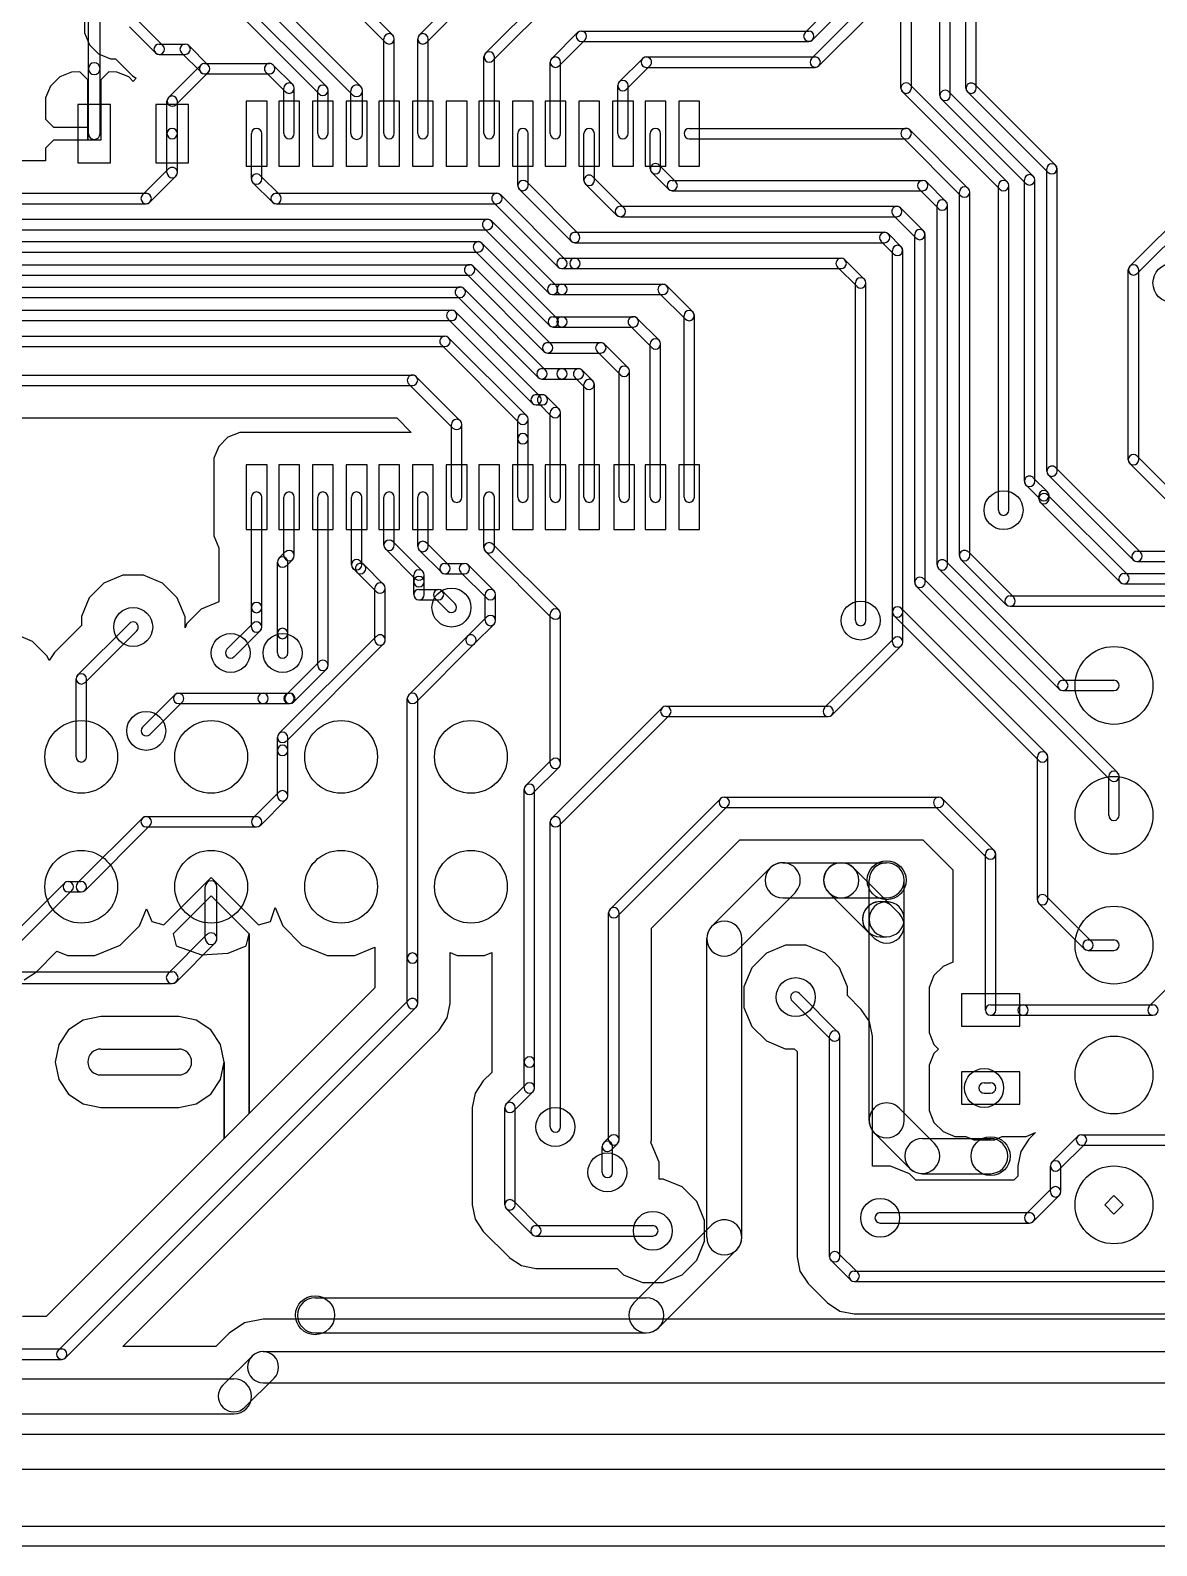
# Model space of a CAD drawing. Extents: x -29274 to 69862, y 24345 to 162744.
# Drawn here: x 20208 to 28879, y 24345 to 36016 of the extents above; entities that cross this region are included whole.
import ezdxf

# ---------------------------------------------------------------- set-up
doc = ezdxf.new("R2010")
doc.units = 0
doc.layers.add('BLACK', color=1, linetype='CONTINUOUS')

msp = doc.modelspace()

# ---------------------------------------------------------------- linework, layer by layer
at = {"layer": 'BLACK'}
for p, q in [((20655, 35720), (20655, 36620)), ((20745, 35720), (20745, 36620)), ((20626, 36382), (20626, 35996)), ((20626, 36382), (20626, 35996)), ((22488, 35582), (21772, 36298)), ((22678, 36298), (22998, 35978)), ((23202, 35978), (23522, 36298)), ((23712, 35839), (24271, 36398)), ((23769, 35782), (24328, 36341)), ((27210, 35514), (27210, 36320)), ((27290, 35514), (27290, 36320)), ((27410, 35570), (27410, 36370)), ((27490, 35570), (27490, 36370)), ((22432, 35526), (21716, 36242)), ((22622, 36242), (22942, 35922)), ((23258, 35922), (23578, 36242)), ((26421, 36248), (26172, 35999)), ((26222, 35799), (26621, 36198)), ((26478, 36191), (26229, 35942)), ((26910, 35570), (26910, 36220)), ((26990, 35570), (26990, 36220)), ((21029, 36098), (21228, 35899)), ((22688, 35518), (22118, 36088)), ((22752, 35582), (22182, 36152)), ((26279, 35742), (26678, 36141)), ((20626, 35996), (20664, 35904)), ((20626, 35996), (20664, 35904)), ((20972, 36041), (21171, 35842)), ((22930, 35220), (22930, 35950)), ((23010, 35220), (23010, 35950)), ((23190, 35220), (23190, 35950)), ((23270, 35220), (23270, 35950)), ((24421, 35998), (24222, 35799)), ((24450, 36010), (26200, 36010)), ((30471, 35998), (28672, 34199)), ((20664, 35904), (20734, 35834)), ((20664, 35904), (20734, 35834)), ((20734, 35834), (20825, 35796)), ((20734, 35834), (20825, 35796)), ((21200, 35910), (21400, 35910)), ((21200, 35830), (21400, 35830)), ((21372, 35842), (21522, 35692)), ((21428, 35898), (21578, 35748)), ((24478, 35941), (24279, 35742)), ((24450, 35930), (26200, 35930)), ((30528, 35941), (28729, 34142)), ((20655, 35220), (20655, 35720)), ((20745, 35220), (20745, 35720)), ((20825, 35796), (20864, 35796)), ((20825, 35796), (20864, 35796)), ((20864, 35796), (20994, 35666)), ((20864, 35796), (20994, 35666)), ((21521, 35748), (21272, 35499)), ((21550, 35760), (22050, 35760)), ((22228, 35598), (22078, 35748)), ((23700, 35220), (23700, 35810)), ((23780, 35220), (23780, 35810)), ((24210, 35220), (24210, 35770)), ((24290, 35220), (24290, 35770)), ((24742, 35618), (24922, 35798)), ((24798, 35562), (24978, 35742)), ((24950, 35810), (26250, 35810)), ((24950, 35730), (26250, 35730)), ((20434, 35656), (20364, 35586)), ((20434, 35656), (20364, 35586)), ((20526, 35694), (20434, 35656)), ((20526, 35694), (20434, 35656)), ((20588, 35695), (20526, 35694)), ((20588, 35695), (20526, 35694)), ((20650, 35633), (20588, 35695)), ((20650, 35633), (20588, 35695)), ((20650, 35270), (20650, 35633)), ((20650, 35270), (20650, 35633)), ((20812, 35695), (20750, 35633)), ((20812, 35695), (20750, 35633)), ((20750, 35633), (20750, 35320)), ((20750, 35633), (20750, 35320)), ((20874, 35694), (20812, 35695)), ((20874, 35694), (20812, 35695)), ((20966, 35656), (20874, 35694)), ((20966, 35656), (20874, 35694)), ((21000, 35622), (20966, 35656)), ((21000, 35622), (20966, 35656)), ((20994, 35666), (20995, 35665)), ((20994, 35666), (20995, 35665)), ((20995, 35665), (21023, 35646)), ((20995, 35665), (21023, 35646)), ((21023, 35646), (21000, 35622)), ((21023, 35646), (21000, 35622)), ((21578, 35691), (21329, 35442)), ((21550, 35680), (22050, 35680)), ((22172, 35542), (22022, 35692)), ((27728, 34849), (26979, 35598)), ((28100, 34977), (27479, 35598)), ((20364, 35586), (20326, 35495)), ((20364, 35586), (20326, 35495)), ((20326, 35495), (20326, 35396)), ((20326, 35495), (20326, 35396)), ((22160, 35220), (22160, 35570)), ((22240, 35220), (22240, 35570)), ((22420, 35220), (22420, 35554)), ((22500, 35220), (22500, 35554)), ((22675, 35220), (22675, 35550)), ((22765, 35220), (22765, 35550)), ((24730, 35220), (24730, 35590)), ((24810, 35220), (24810, 35590)), ((27671, 34792), (26922, 35541)), ((27871, 34836), (27222, 35485)), ((27928, 34893), (27279, 35542)), ((28043, 34920), (27422, 35541)), ((20326, 35396), (20325, 35332)), ((20326, 35396), (20325, 35332)), ((20825, 35445), (20575, 35445)), ((20575, 35445), (20575, 34995)), ((20825, 34995), (20825, 35445)), ((21425, 35445), (21175, 35445)), ((21175, 35445), (21175, 34995)), ((21260, 35220), (21260, 35470)), ((21340, 35220), (21340, 35470)), ((21425, 34995), (21425, 35445)), ((21870, 35470), (21870, 34970)), ((22030, 35470), (21870, 35470)), ((22030, 34970), (22030, 35470)), ((22120, 35470), (22120, 34970)), ((22280, 35470), (22120, 35470)), ((22280, 34970), (22280, 35470)), ((22380, 35470), (22380, 34970)), ((22540, 35470), (22380, 35470)), ((22540, 34970), (22540, 35470)), ((22640, 35470), (22640, 34970)), ((22800, 35470), (22640, 35470)), ((22800, 34970), (22800, 35470)), ((22890, 35470), (22890, 34970)), ((23050, 35470), (22890, 35470)), ((23050, 34970), (23050, 35470)), ((23150, 35470), (23150, 34970)), ((23310, 35470), (23150, 35470)), ((23310, 34970), (23310, 35470)), ((23410, 35470), (23410, 34970)), ((23570, 35470), (23410, 35470)), ((23570, 34970), (23570, 35470)), ((23660, 35470), (23660, 34970)), ((23820, 35470), (23660, 35470)), ((23820, 34970), (23820, 35470)), ((23920, 35470), (23920, 34970)), ((24080, 35470), (23920, 35470)), ((24080, 34970), (24080, 35470)), ((24170, 35470), (24170, 34970)), ((24330, 35470), (24170, 35470)), ((24330, 34970), (24330, 35470)), ((24430, 35470), (24430, 34970)), ((24590, 35470), (24430, 35470)), ((24590, 34970), (24590, 35470)), ((24690, 35470), (24690, 34970)), ((24850, 35470), (24690, 35470)), ((24850, 34970), (24850, 35470)), ((24940, 35470), (24940, 34970)), ((25100, 35470), (24940, 35470)), ((25100, 34970), (25100, 35470)), ((25200, 35470), (25200, 34970)), ((25360, 35470), (25200, 35470)), ((25360, 34970), (25360, 35470)), ((20325, 35332), (20387, 35270)), ((20325, 35332), (20387, 35270)), ((20387, 35270), (20650, 35270)), ((20387, 35270), (20650, 35270)), ((20650, 35170), (20650, 35270)), ((20650, 35270), (20650, 35170)), ((20650, 35170), (20650, 35270)), ((20650, 35270), (20650, 35170)), ((20750, 35320), (20750, 35270)), ((20750, 35320), (20750, 35270)), ((20750, 35270), (20750, 35170)), ((20750, 35270), (20750, 35170)), ((25280, 35260), (26950, 35260)), ((27428, 34798), (26978, 35248)), ((20387, 35170), (20325, 35108)), ((20387, 35170), (20325, 35108)), ((20600, 35170), (20387, 35170)), ((20600, 35170), (20387, 35170)), ((20650, 35170), (20600, 35170)), ((20650, 35170), (20600, 35170)), ((20750, 35170), (20650, 35170)), ((20750, 35170), (20650, 35170)), ((21260, 34920), (21260, 35220)), ((21340, 34920), (21340, 35220)), ((21910, 34870), (21910, 35220)), ((21990, 34870), (21990, 35220)), ((23960, 34820), (23960, 35220)), ((24040, 34820), (24040, 35220)), ((24470, 34860), (24470, 35220)), ((24550, 34860), (24550, 35220)), ((24980, 34950), (24980, 35220)), ((25060, 34950), (25060, 35220)), ((25280, 35180), (26950, 35180)), ((27372, 34742), (26922, 35192)), ((20325, 35108), (20326, 35044)), ((20325, 35108), (20326, 35044)), ((20326, 35044), (20326, 35010)), ((20326, 35044), (20326, 35010)), ((20326, 35010), (15700, 35010)), ((20326, 35010), (15700, 35010)), ((20575, 34995), (20825, 34995)), ((21072, 34749), (21271, 34948)), ((21175, 34995), (21425, 34995)), ((21870, 34970), (22030, 34970)), ((22128, 34748), (21978, 34898)), ((22120, 34970), (22280, 34970)), ((22380, 34970), (22540, 34970)), ((22640, 34970), (22800, 34970)), ((22890, 34970), (23050, 34970)), ((23150, 34970), (23310, 34970)), ((23410, 34970), (23570, 34970)), ((23660, 34970), (23820, 34970)), ((23920, 34970), (24080, 34970)), ((24170, 34970), (24330, 34970)), ((24430, 34970), (24590, 34970)), ((24690, 34970), (24850, 34970)), ((24940, 34970), (25100, 34970)), ((25121, 34792), (24992, 34921)), ((25178, 34849), (25049, 34978)), ((25200, 34970), (25360, 34970)), ((28032, 32620), (28032, 34948)), ((28112, 32620), (28112, 34948)), ((21129, 34692), (21328, 34891)), ((22072, 34692), (21922, 34842)), ((23972, 34791), (24371, 34392)), ((24029, 34848), (24428, 34449)), ((24721, 34592), (24482, 34831)), ((24778, 34649), (24539, 34888)), ((25150, 34860), (27078, 34860)), ((25150, 34780), (27078, 34780)), ((27050, 34792), (27200, 34642)), ((27106, 34848), (27256, 34698)), ((27660, 32320), (27660, 34820)), ((27740, 32320), (27740, 34820)), ((27860, 32542), (27860, 34864)), ((27940, 32542), (27940, 34864)), ((9950, 34760), (21100, 34760)), ((9950, 34680), (21100, 34680)), ((22100, 34760), (23800, 34760)), ((22100, 34680), (23800, 34680)), ((24271, 34192), (23772, 34691)), ((24328, 34249), (23829, 34748)), ((27188, 31898), (27188, 34670)), ((27268, 31898), (27268, 34670)), ((27360, 31970), (27360, 34770)), ((27440, 31970), (27440, 34770)), ((19700, 34560), (23728, 34560)), ((24256, 34049), (23757, 34548)), ((24750, 34660), (26878, 34660)), ((24750, 34580), (26878, 34580)), ((27027, 34414), (26850, 34591)), ((27084, 34471), (26907, 34648)), ((19700, 34480), (23728, 34480)), ((24199, 33992), (23700, 34491)), ((24400, 34460), (26784, 34460)), ((26813, 34448), (26912, 34349)), ((27016, 31764), (27016, 34442)), ((27096, 31764), (27096, 34442)), ((19600, 34388), (23656, 34388)), ((24205, 33742), (23628, 34319)), ((24262, 33799), (23685, 34376)), ((24400, 34380), (26784, 34380)), ((26756, 34391), (26855, 34292)), ((26844, 31536), (26844, 34320)), ((26924, 31536), (26924, 34320)), ((19500, 34210), (23590, 34210)), ((19600, 34308), (23656, 34308)), ((24218, 33598), (23618, 34198)), ((24300, 34260), (24400, 34260)), ((24400, 34260), (26450, 34260)), ((26628, 34098), (26478, 34248)), ((19500, 34130), (23590, 34130)), ((24162, 33542), (23562, 34142)), ((24300, 34180), (24400, 34180)), ((24400, 34180), (26450, 34180)), ((26572, 34042), (26422, 34192)), ((28660, 32708), (28660, 34170)), ((28740, 32708), (28740, 34170)), ((19500, 34038), (23518, 34038)), ((24118, 33342), (23490, 33970)), ((24174, 33398), (23546, 34026)), ((24228, 34060), (24300, 34060)), ((24228, 33980), (24300, 33980)), ((24300, 34060), (25078, 34060)), ((24300, 33980), (25078, 33980)), ((25251, 33790), (25050, 33991)), ((25308, 33847), (25107, 34048)), ((26560, 31470), (26560, 34070)), ((26640, 31470), (26640, 34070)), ((19500, 33958), (23518, 33958)), ((19650, 33860), (23452, 33860)), ((24130, 33199), (23481, 33848)), ((19650, 33780), (23452, 33780)), ((24073, 33142), (23424, 33791)), ((24234, 33810), (24300, 33810)), ((24234, 33730), (24300, 33730)), ((24300, 33810), (24850, 33810)), ((24300, 33730), (24850, 33730)), ((24992, 33572), (24822, 33742)), ((25048, 33628), (24878, 33798)), ((25240, 32420), (25240, 33818)), ((25320, 32420), (25320, 33818)), ((19600, 33660), (23400, 33660)), ((24028, 33048), (23428, 33648)), ((19600, 33580), (23400, 33580)), ((23972, 32992), (23372, 33592)), ((24190, 33610), (24600, 33610)), ((24190, 33530), (24600, 33530)), ((24752, 33362), (24572, 33542)), ((24808, 33418), (24628, 33598)), ((24980, 32420), (24980, 33600)), ((25060, 32420), (25060, 33600)), ((24146, 33410), (24300, 33410)), ((24300, 33410), (24428, 33410)), ((24538, 33317), (24457, 33398)), ((24740, 32420), (24740, 33390)), ((24820, 32420), (24820, 33390)), ((19650, 33360), (23150, 33360)), ((19650, 33280), (23150, 33280)), ((23461, 32952), (23122, 33291)), ((23518, 33009), (23179, 33348)), ((24146, 33330), (24300, 33330)), ((24300, 33330), (24428, 33330)), ((24481, 33260), (24400, 33341)), ((24470, 32420), (24470, 33288)), ((24550, 32420), (24550, 33288)), ((24102, 33210), (24150, 33210)), ((24278, 33099), (24179, 33198)), ((19650, 33030), (23030, 33030)), ((19650, 33030), (23030, 33030)), ((23030, 33030), (23141, 32919)), ((23030, 33030), (23141, 32919)), ((24102, 33130), (24150, 33130)), ((24221, 33042), (24122, 33141)), ((24210, 32420), (24210, 33070)), ((24290, 32420), (24290, 33070)), ((21821, 32919), (21729, 32881)), ((21821, 32919), (21729, 32881)), ((21981, 32919), (21821, 32919)), ((21981, 32919), (21821, 32919)), ((22071, 32919), (21981, 32919)), ((22071, 32919), (21981, 32919)), ((22080, 32919), (22071, 32919)), ((22080, 32919), (22071, 32919)), ((22231, 32919), (22080, 32919)), ((22231, 32919), (22080, 32919)), ((22330, 32919), (22231, 32919)), ((22330, 32919), (22231, 32919)), ((22331, 32919), (22330, 32919)), ((22331, 32919), (22330, 32919)), ((22491, 32919), (22331, 32919)), ((22491, 32919), (22331, 32919)), ((22590, 32919), (22491, 32919)), ((22590, 32919), (22491, 32919)), ((22591, 32919), (22590, 32919)), ((22591, 32919), (22590, 32919)), ((22751, 32919), (22591, 32919)), ((22751, 32919), (22591, 32919)), ((22841, 32919), (22751, 32919)), ((22841, 32919), (22751, 32919)), ((22850, 32919), (22841, 32919)), ((22850, 32919), (22841, 32919)), ((23001, 32919), (22850, 32919)), ((23001, 32919), (22850, 32919)), ((23100, 32919), (23001, 32919)), ((23100, 32919), (23001, 32919)), ((23101, 32919), (23100, 32919)), ((23101, 32919), (23100, 32919)), ((23141, 32919), (23101, 32919)), ((23141, 32919), (23101, 32919)), ((23450, 32420), (23450, 32980)), ((23530, 32420), (23530, 32980)), ((23960, 32870), (23960, 33020)), ((24040, 32870), (24040, 33020)), ((21659, 32811), (21621, 32720)), ((21659, 32811), (21621, 32720)), ((21729, 32881), (21659, 32811)), ((21729, 32881), (21659, 32811)), ((23960, 32420), (23960, 32870)), ((24040, 32420), (24040, 32870)), ((21621, 32720), (21621, 32621)), ((21621, 32720), (21621, 32621)), ((28672, 32679), (29059, 32292)), ((28729, 32736), (29116, 32349)), ((21621, 32621), (21621, 32121)), ((21621, 32621), (21621, 32121)), ((21870, 32670), (21870, 32170)), ((22030, 32670), (21870, 32670)), ((22030, 32170), (22030, 32670)), ((22120, 32670), (22120, 32170)), ((22280, 32670), (22120, 32670)), ((22280, 32170), (22280, 32670)), ((22380, 32670), (22380, 32170)), ((22540, 32670), (22380, 32670)), ((22540, 32170), (22540, 32670)), ((22640, 32670), (22640, 32170)), ((22800, 32670), (22640, 32670)), ((22800, 32170), (22800, 32670)), ((22890, 32670), (22890, 32170)), ((23050, 32670), (22890, 32670)), ((23050, 32170), (23050, 32670)), ((23150, 32670), (23150, 32170)), ((23310, 32670), (23150, 32670)), ((23310, 32170), (23310, 32670)), ((23410, 32670), (23410, 32170)), ((23570, 32670), (23410, 32670)), ((23570, 32170), (23570, 32670)), ((23660, 32670), (23660, 32170)), ((23820, 32670), (23660, 32670)), ((23820, 32170), (23820, 32670)), ((23920, 32670), (23920, 32170)), ((24080, 32670), (23920, 32670)), ((24080, 32170), (24080, 32670)), ((24170, 32670), (24170, 32170)), ((24330, 32670), (24170, 32670)), ((24330, 32170), (24330, 32670)), ((24430, 32670), (24430, 32170)), ((24590, 32670), (24430, 32670)), ((24590, 32170), (24590, 32670)), ((24700, 32670), (24700, 32170)), ((24860, 32670), (24700, 32670)), ((24860, 32170), (24860, 32670)), ((24940, 32670), (24940, 32170)), ((25100, 32670), (24940, 32670)), ((25100, 32170), (25100, 32670)), ((25200, 32670), (25200, 32170)), ((25360, 32670), (25200, 32670)), ((25360, 32170), (25360, 32670)), ((28038, 32460), (27928, 32570)), ((28699, 31936), (28044, 32591)), ((28756, 31993), (28101, 32648)), ((27982, 32404), (27872, 32514)), ((21910, 31570), (21910, 32420)), ((21990, 31570), (21990, 32420)), ((22160, 31970), (22160, 32420)), ((22240, 31970), (22240, 32420)), ((22420, 31124), (22420, 32420)), ((22500, 31124), (22500, 32420)), ((22680, 31900), (22680, 32420)), ((22760, 31900), (22760, 32420)), ((22930, 32050), (22930, 32420)), ((23010, 32050), (23010, 32420)), ((23190, 32040), (23190, 32420)), ((23270, 32040), (23270, 32420)), ((23700, 32030), (23700, 32420)), ((23780, 32030), (23780, 32420)), ((27971, 32409), (27971, 32431)), ((27982, 32381), (28599, 31764)), ((28039, 32438), (28656, 31821)), ((28051, 32409), (28051, 32431)), ((21621, 32121), (21659, 32029)), ((21621, 32121), (21659, 32029)), ((21870, 32170), (22030, 32170)), ((22120, 32170), (22280, 32170)), ((22380, 32170), (22540, 32170)), ((22640, 32170), (22800, 32170)), ((22890, 32170), (23050, 32170)), ((23150, 32170), (23310, 32170)), ((23410, 32170), (23570, 32170)), ((23660, 32170), (23820, 32170)), ((23920, 32170), (24080, 32170)), ((24170, 32170), (24330, 32170)), ((24430, 32170), (24590, 32170)), ((24700, 32170), (24860, 32170)), ((24940, 32170), (25100, 32170)), ((25200, 32170), (25360, 32170)), ((21659, 32029), (21660, 32028)), ((21659, 32029), (21660, 32028)), ((21660, 32028), (21660, 31615)), ((21660, 32028), (21660, 31615)), ((22171, 31998), (22122, 31949)), ((22942, 32021), (23171, 31792)), ((22999, 32078), (23228, 31849)), ((23202, 32012), (23372, 31842)), ((23258, 32068), (23428, 31898)), ((23712, 32001), (24221, 31492)), ((23769, 32058), (24278, 31549)), ((27778, 31649), (27429, 31998)), ((28728, 32004), (29656, 32004)), ((22110, 31370), (22110, 31920)), ((22228, 31941), (22179, 31892)), ((22190, 31370), (22190, 31920)), ((22692, 31872), (22722, 31842)), ((22748, 31928), (22778, 31898)), ((22928, 31748), (22778, 31898)), ((23400, 31910), (23550, 31910)), ((23579, 31898), (23778, 31699)), ((28128, 30942), (27200, 31870)), ((28184, 30998), (27256, 31926)), ((27721, 31592), (27372, 31941)), ((28728, 31924), (29656, 31924)), ((20774, 31758), (20662, 31646)), ((20774, 31758), (20662, 31646)), ((20921, 31819), (20774, 31758)), ((20921, 31819), (20774, 31758)), ((21080, 31819), (20921, 31819)), ((21080, 31819), (20921, 31819)), ((21226, 31758), (21080, 31819)), ((21226, 31758), (21080, 31819)), ((21338, 31646), (21226, 31758)), ((21338, 31646), (21226, 31758)), ((22872, 31692), (22722, 31842)), ((23160, 31770), (23160, 31820)), ((23160, 31670), (23160, 31770)), ((23240, 31770), (23240, 31820)), ((23240, 31670), (23240, 31770)), ((23400, 31830), (23550, 31830)), ((23522, 31841), (23721, 31642)), ((28578, 30299), (27085, 31792)), ((28628, 31832), (29528, 31832)), ((28628, 31752), (29528, 31752)), ((20662, 31646), (20601, 31500)), ((20662, 31646), (20601, 31500)), ((21399, 31499), (21338, 31646)), ((21399, 31499), (21338, 31646)), ((22860, 31320), (22860, 31720)), ((22940, 31320), (22940, 31720)), ((23200, 31710), (23350, 31710)), ((23200, 31630), (23350, 31630)), ((23322, 31641), (23421, 31542)), ((23379, 31698), (23478, 31599)), ((23710, 31470), (23710, 31670)), ((23790, 31470), (23790, 31670)), ((28521, 30242), (27028, 31735)), ((27750, 31660), (29350, 31660)), ((21524, 31558), (21412, 31446)), ((21524, 31558), (21412, 31446)), ((21660, 31615), (21524, 31558)), ((21660, 31615), (21524, 31558)), ((21910, 31420), (21910, 31570)), ((21990, 31420), (21990, 31570)), ((24210, 30370), (24210, 31520)), ((24290, 30370), (24290, 31520)), ((26844, 31304), (26844, 31536)), ((26912, 31564), (28028, 30448)), ((26924, 31304), (26924, 31536)), ((27750, 31580), (29350, 31580)), ((20601, 31432), (20395, 31225)), ((20601, 31432), (20395, 31225)), ((20572, 31049), (20971, 31448)), ((20601, 31500), (20601, 31432)), ((20601, 31500), (20601, 31432)), ((21399, 31415), (21399, 31499)), ((21399, 31415), (21399, 31499)), ((21412, 31446), (21399, 31415)), ((21412, 31446), (21399, 31415)), ((21921, 31448), (21722, 31249)), ((23722, 31498), (23572, 31348)), ((23778, 31442), (23628, 31292)), ((26856, 31508), (27972, 30392)), ((20226, 31308), (20080, 31369)), ((20226, 31308), (20080, 31369)), ((20338, 31196), (20226, 31308)), ((20338, 31196), (20226, 31308)), ((20629, 30992), (21028, 31391)), ((21978, 31391), (21779, 31192)), ((22110, 31220), (22110, 31370)), ((22122, 30599), (22871, 31348)), ((22179, 30542), (22928, 31291)), ((22190, 31220), (22190, 31370)), ((23122, 30898), (23572, 31348)), ((23178, 30842), (23628, 31292)), ((26855, 31332), (26322, 30799)), ((20352, 31162), (20338, 31196)), ((20352, 31162), (20338, 31196)), ((20395, 31225), (20352, 31162)), ((20395, 31225), (20352, 31162)), ((26912, 31275), (26379, 30742)), ((22178, 30899), (22431, 31152)), ((22235, 30842), (22488, 31095)), ((20560, 30420), (20560, 31020)), ((20640, 30420), (20640, 31020)), ((28156, 31010), (28550, 31010)), ((28156, 30930), (28550, 30930)), ((21072, 30649), (21321, 30898)), ((21129, 30592), (21378, 30841)), ((21350, 30910), (22000, 30910)), ((21350, 30830), (22000, 30830)), ((22000, 30910), (22200, 30910)), ((22000, 30830), (22200, 30830)), ((22200, 30910), (22206, 30910)), ((22200, 30830), (22206, 30830)), ((23110, 28870), (23110, 30870)), ((23190, 28870), (23190, 30870)), ((25072, 30798), (24222, 29948)), ((25128, 30742), (24278, 29892)), ((25100, 30810), (26350, 30810)), ((25100, 30730), (26350, 30730)), ((22110, 30470), (22110, 30570)), ((22110, 30120), (22110, 30470)), ((22190, 30470), (22190, 30570)), ((22190, 30120), (22190, 30470)), ((24221, 30398), (24022, 30199)), ((27960, 29320), (27960, 30420)), ((28040, 29320), (28040, 30420)), ((24278, 30341), (24079, 30142)), ((28510, 29970), (28510, 30270)), ((28590, 29970), (28590, 30270)), ((22121, 30148), (21922, 29949)), ((24010, 28070), (24010, 30170)), ((24090, 28070), (24090, 30170)), ((25550, 30110), (27200, 30110)), ((22178, 30091), (21979, 29892)), ((25522, 30098), (24672, 29248)), ((25578, 30042), (24728, 29192)), ((25550, 30030), (27200, 30030)), ((27571, 29642), (27172, 30041)), ((27628, 29699), (27229, 30098)), ((21071, 29948), (20572, 29449)), ((21128, 29891), (20629, 29392)), ((21100, 29960), (21950, 29960)), ((21100, 29880), (21950, 29880)), ((24210, 27570), (24210, 29920)), ((24290, 27570), (24290, 29920)), ((24990, 29100), (25670, 29780)), ((24990, 29100), (25670, 29780)), ((25670, 29780), (27079, 29780)), ((25670, 29780), (27079, 29780)), ((27079, 29780), (27310, 29550)), ((27079, 29780), (27310, 29550)), ((27560, 28470), (27560, 29670)), ((27640, 28470), (27640, 29670)), ((25455, 29116), (25904, 29565)), ((26000, 29605), (26450, 29605)), ((26450, 29605), (26800, 29605)), ((26546, 29565), (26895, 29216)), ((27310, 29550), (27310, 28838)), ((27310, 29550), (27310, 28838)), ((20472, 29448), (20022, 28998)), ((20500, 29460), (20600, 29460)), ((21494, 29385), (21529, 29420)), ((21494, 29385), (21529, 29420)), ((21529, 29420), (21600, 29491)), ((21529, 29420), (21600, 29491)), ((21555, 29020), (21555, 29420)), ((21600, 29491), (21671, 29420)), ((21600, 29491), (21671, 29420)), ((21645, 29020), (21645, 29420)), ((21671, 29420), (21706, 29385)), ((21671, 29420), (21706, 29385)), ((26665, 29170), (26665, 29470)), ((26935, 29170), (26935, 29470)), ((20528, 29392), (20078, 28942)), ((20500, 29380), (20600, 29380)), ((21236, 29127), (21494, 29385)), ((21236, 29127), (21494, 29385)), ((21600, 29349), (21307, 29056)), ((21600, 29349), (21307, 29056)), ((21893, 29056), (21600, 29349)), ((21893, 29056), (21600, 29349)), ((21706, 29385), (21964, 29127)), ((21706, 29385), (21964, 29127)), ((25646, 28925), (26095, 29374)), ((26000, 29335), (26450, 29335)), ((26355, 29374), (26704, 29025)), ((26450, 29335), (26800, 29335)), ((26750, 29305), (26800, 29305)), ((28378, 28999), (28029, 29348)), ((21049, 29119), (21103, 29250)), ((21049, 29119), (21103, 29250)), ((21103, 29250), (21144, 29151)), ((21103, 29250), (21144, 29151)), ((22056, 29151), (22093, 29259)), ((22056, 29151), (22093, 29259)), ((22093, 29259), (22151, 29120)), ((22093, 29259), (22151, 29120)), ((24660, 27470), (24660, 29220)), ((24740, 27470), (24740, 29220)), ((26895, 29216), (26846, 29265)), ((28321, 28942), (27972, 29291)), ((20900, 28971), (21049, 29119)), ((20900, 28971), (21049, 29119)), ((21144, 29151), (21236, 29127)), ((21144, 29151), (21236, 29127)), ((21964, 29127), (22056, 29151)), ((21964, 29127), (22056, 29151)), ((22151, 29120), (22299, 28971)), ((22151, 29120), (22299, 28971)), ((24990, 27470), (24990, 29100)), ((24990, 27470), (24990, 29100)), ((26704, 29025), (26655, 29074)), ((26665, 27620), (26665, 29170)), ((26935, 27620), (26935, 29170)), ((20705, 28890), (20900, 28971)), ((20705, 28890), (20900, 28971)), ((21268, 28752), (21568, 29052)), ((21307, 29056), (21331, 28964)), ((21307, 29056), (21331, 28964)), ((21331, 28964), (21526, 28896)), ((21331, 28964), (21526, 28896)), ((21332, 28688), (21632, 28988)), ((21732, 28907), (21869, 28964)), ((21732, 28907), (21869, 28964)), ((21869, 28964), (21893, 29056)), ((21869, 28964), (21893, 29056)), ((21893, 27673), (21893, 29056)), ((21893, 29056), (21893, 27673)), ((21893, 27673), (21893, 29056)), ((21893, 29056), (21893, 27673)), ((22299, 28971), (22494, 28890)), ((22299, 28971), (22494, 28890)), ((22705, 28890), (22860, 28955)), ((22705, 28890), (22860, 28955)), ((22860, 28955), (22860, 28870)), ((22860, 28955), (22860, 28870)), ((25415, 26720), (25415, 29020)), ((25685, 26720), (25685, 29020)), ((26021, 28969), (25874, 28908)), ((26021, 28969), (25874, 28908)), ((26180, 28969), (26021, 28969)), ((26180, 28969), (26021, 28969)), ((26326, 28908), (26180, 28969)), ((26326, 28908), (26180, 28969)), ((26750, 29035), (26800, 29035)), ((28350, 29010), (28550, 29010)), ((29321, 28998), (28822, 28499)), ((20255, 28765), (20413, 28924)), ((20255, 28765), (20413, 28924)), ((20413, 28924), (20494, 28890)), ((20413, 28924), (20494, 28890)), ((20494, 28890), (20705, 28890)), ((20494, 28890), (20705, 28890)), ((21526, 28896), (21732, 28907)), ((21526, 28896), (21732, 28907)), ((22494, 28890), (22705, 28890)), ((22494, 28890), (22705, 28890)), ((22860, 28870), (22860, 28640)), ((22860, 28870), (22860, 28640)), ((23110, 28520), (23110, 28870)), ((23190, 28520), (23190, 28870)), ((23440, 28870), (23440, 28913)), ((23440, 28913), (23494, 28890)), ((23440, 28870), (23440, 28913)), ((23440, 28913), (23494, 28890)), ((23440, 28520), (23440, 28870)), ((23440, 28520), (23440, 28870)), ((23494, 28890), (23705, 28890)), ((23494, 28890), (23705, 28890)), ((23705, 28890), (23760, 28913)), ((23705, 28890), (23760, 28913)), ((23760, 28913), (23760, 28070)), ((23760, 28913), (23760, 28070)), ((25874, 28908), (25762, 28796)), ((25874, 28908), (25762, 28796)), ((26438, 28796), (26326, 28908)), ((26438, 28796), (26326, 28908)), ((27310, 28838), (27234, 28806)), ((27310, 28838), (27234, 28806)), ((28350, 28930), (28550, 28930)), ((19200, 28765), (21300, 28765)), ((20161, 28702), (20255, 28765)), ((20161, 28702), (20255, 28765)), ((25762, 28796), (25701, 28650)), ((25762, 28796), (25701, 28650)), ((26499, 28649), (26438, 28796)), ((26499, 28649), (26438, 28796)), ((27164, 28736), (27126, 28645)), ((27164, 28736), (27126, 28645)), ((27234, 28806), (27164, 28736)), ((27234, 28806), (27164, 28736)), ((19200, 28675), (21300, 28675)), ((22860, 28640), (21893, 27673)), ((22860, 28640), (21893, 27673)), ((25701, 28650), (25701, 28491)), ((25701, 28650), (25701, 28491)), ((26428, 28298), (26128, 28598)), ((26499, 28581), (26499, 28649)), ((26499, 28581), (26499, 28649)), ((27126, 28645), (27126, 28546)), ((27126, 28645), (27126, 28546)), ((27825, 28595), (27375, 28595)), ((27375, 28595), (27375, 28345)), ((27825, 28345), (27825, 28595)), ((20422, 25848), (23122, 28548)), ((20478, 25792), (23178, 28492)), ((23418, 28409), (23440, 28520)), ((23418, 28409), (23440, 28520)), ((25701, 28491), (25762, 28344)), ((25701, 28491), (25762, 28344)), ((26372, 28242), (26072, 28542)), ((26605, 28475), (26499, 28581)), ((26605, 28475), (26499, 28581)), ((27126, 28546), (27126, 28296)), ((27126, 28546), (27126, 28296)), ((27600, 28510), (27850, 28510)), ((27850, 28510), (28850, 28510)), ((20616, 28393), (20503, 28317)), ((20616, 28393), (20503, 28317)), ((20750, 28420), (20616, 28393)), ((20750, 28420), (20616, 28393)), ((21350, 28420), (20750, 28420)), ((21350, 28420), (20750, 28420)), ((21484, 28393), (21350, 28420)), ((21484, 28393), (21350, 28420)), ((21597, 28317), (21484, 28393)), ((21597, 28317), (21484, 28393)), ((23355, 28315), (23418, 28409)), ((23355, 28315), (23418, 28409)), ((26668, 28381), (26605, 28475)), ((26668, 28381), (26605, 28475)), ((26690, 28270), (26668, 28381)), ((26690, 28270), (26668, 28381)), ((27600, 28430), (27850, 28430)), ((27850, 28430), (28850, 28430)), ((20503, 28317), (20427, 28204)), ((20503, 28317), (20427, 28204)), ((20920, 25880), (23355, 28315)), ((20920, 25880), (23355, 28315)), ((21673, 28204), (21597, 28317)), ((21673, 28204), (21597, 28317)), ((25762, 28344), (25874, 28232)), ((25762, 28344), (25874, 28232)), ((26360, 26570), (26360, 28270)), ((26440, 26570), (26440, 28270)), ((26690, 27269), (26690, 28270)), ((26690, 27269), (26690, 28270)), ((27126, 28296), (27164, 28204)), ((27126, 28296), (27164, 28204)), ((27375, 28345), (27825, 28345)), ((20427, 28204), (20400, 28070)), ((20427, 28204), (20400, 28070)), ((20750, 28170), (21350, 28170)), ((21700, 28070), (21673, 28204)), ((21700, 28070), (21673, 28204)), ((25874, 28232), (26020, 28171)), ((25874, 28232), (26020, 28171)), ((26020, 28171), (26089, 28171)), ((26020, 28171), (26089, 28171)), ((26089, 28171), (26110, 28150)), ((26089, 28171), (26110, 28150)), ((26110, 28150), (26110, 26570)), ((26110, 28150), (26110, 26570)), ((27164, 28136), (27126, 28045)), ((27164, 28136), (27126, 28045)), ((27164, 28204), (27198, 28170)), ((27164, 28204), (27198, 28170)), ((27198, 28170), (27164, 28136)), ((27198, 28170), (27164, 28136)), ((20400, 28070), (20427, 27936)), ((20400, 28070), (20427, 27936)), ((21673, 27936), (21700, 28070)), ((21673, 27936), (21700, 28070)), ((21700, 27480), (21700, 28070)), ((21700, 28070), (21700, 27480)), ((21700, 27480), (21700, 28070)), ((21700, 28070), (21700, 27480)), ((23760, 28070), (23760, 27990)), ((23760, 28070), (23760, 27990)), ((24010, 27870), (24010, 28070)), ((24090, 27870), (24090, 28070)), ((27126, 28045), (27126, 27946)), ((27126, 28045), (27126, 27946)), ((20427, 27936), (20503, 27823)), ((20427, 27936), (20503, 27823)), ((20750, 27970), (21350, 27970)), ((21597, 27823), (21673, 27936)), ((21597, 27823), (21673, 27936)), ((23695, 27925), (23632, 27831)), ((23695, 27925), (23632, 27831)), ((23760, 27990), (23695, 27925)), ((23760, 27990), (23695, 27925)), ((24022, 27898), (23872, 27748)), ((27126, 27946), (27126, 27696)), ((27126, 27946), (27126, 27696)), ((27825, 27995), (27375, 27995)), ((27375, 27995), (27375, 27745)), ((27550, 27910), (27600, 27910)), ((27825, 27745), (27825, 27995)), ((20503, 27823), (20616, 27747)), ((20503, 27823), (20616, 27747)), ((21484, 27747), (21597, 27823)), ((21484, 27747), (21597, 27823)), ((23632, 27831), (23610, 27720)), ((23632, 27831), (23610, 27720)), ((24078, 27842), (23928, 27692)), ((27550, 27830), (27600, 27830)), ((20616, 27747), (20750, 27720)), ((20616, 27747), (20750, 27720)), ((20750, 27720), (21350, 27720)), ((20750, 27720), (21350, 27720)), ((21350, 27720), (21484, 27747)), ((21350, 27720), (21484, 27747)), ((21893, 27673), (21700, 27480)), ((21893, 27673), (21700, 27480)), ((23610, 27720), (23610, 26970)), ((23610, 27720), (23610, 26970)), ((23860, 26970), (23860, 27720)), ((23940, 26970), (23940, 27720)), ((27170, 27441), (26895, 27716)), ((27126, 27696), (27164, 27604)), ((27126, 27696), (27164, 27604)), ((27375, 27745), (27825, 27745)), ((27164, 27604), (27234, 27534)), ((27164, 27604), (27234, 27534)), ((21700, 27480), (20330, 26110)), ((21700, 27480), (20330, 26110)), ((24671, 27498), (24622, 27449)), ((24728, 27441), (24679, 27392)), ((24985, 27449), (24989, 27469)), ((24985, 27449), (24989, 27469)), ((24988, 27446), (24985, 27449)), ((24988, 27446), (24985, 27449)), ((25049, 27299), (24988, 27446)), ((25049, 27299), (24988, 27446)), ((24989, 27469), (24990, 27470)), ((24989, 27469), (24990, 27470)), ((26979, 27250), (26704, 27525)), ((27075, 27480), (27599, 27480)), ((27234, 27534), (27325, 27496)), ((27234, 27534), (27325, 27496)), ((27325, 27496), (27410, 27496)), ((27325, 27496), (27410, 27496)), ((27410, 27496), (27470, 27471)), ((27410, 27496), (27470, 27471)), ((27470, 27471), (27629, 27471)), ((27470, 27471), (27629, 27471)), ((27629, 27471), (27689, 27496)), ((27629, 27471), (27689, 27496)), ((27689, 27496), (27874, 27496)), ((27689, 27496), (27874, 27496)), ((27895, 27475), (27832, 27381)), ((27895, 27475), (27832, 27381)), ((27874, 27496), (27945, 27526)), ((27874, 27496), (27945, 27526)), ((27945, 27526), (27895, 27475)), ((27945, 27526), (27895, 27475)), ((28271, 27498), (28072, 27299)), ((28328, 27441), (28129, 27242)), ((28300, 27510), (29050, 27510)), ((28300, 27430), (29050, 27430)), ((24610, 27220), (24610, 27420)), ((24690, 27220), (24690, 27420)), ((27832, 27381), (27810, 27270)), ((27832, 27381), (27810, 27270)), ((25049, 27169), (25049, 27299)), ((25049, 27169), (25049, 27299)), ((26830, 27269), (26690, 27269)), ((26830, 27269), (26690, 27269)), ((26976, 27208), (26830, 27269)), ((26976, 27208), (26830, 27269)), ((27024, 27160), (26976, 27208)), ((27024, 27160), (26976, 27208)), ((27075, 27210), (27599, 27210)), ((27810, 27270), (27810, 27190)), ((27810, 27270), (27810, 27190)), ((28060, 27070), (28060, 27270)), ((28140, 27070), (28140, 27270)), ((25080, 27169), (25049, 27169)), ((25080, 27169), (25049, 27169)), ((25226, 27108), (25080, 27169)), ((25226, 27108), (25080, 27169)), ((25338, 26996), (25226, 27108)), ((25338, 26996), (25226, 27108)), ((27780, 27160), (27024, 27160)), ((27780, 27160), (27024, 27160)), ((27810, 27190), (27780, 27160)), ((27810, 27190), (27780, 27160)), ((28071, 27098), (27872, 26899)), ((23610, 26970), (23632, 26859)), ((23610, 26970), (23632, 26859)), ((23929, 26998), (24128, 26799)), ((25399, 26849), (25338, 26996)), ((25399, 26849), (25338, 26996)), ((28128, 27041), (27929, 26842)), ((28479, 26970), (28550, 27041)), ((28479, 26970), (28550, 27041)), ((28550, 26899), (28479, 26970)), ((28550, 26899), (28479, 26970)), ((28550, 27041), (28621, 26970)), ((28550, 27041), (28621, 26970)), ((28621, 26970), (28550, 26899)), ((28621, 26970), (28550, 26899)), ((23632, 26859), (23695, 26765)), ((23632, 26859), (23695, 26765)), ((23872, 26941), (24071, 26742)), ((25399, 26690), (25399, 26849)), ((25399, 26690), (25399, 26849)), ((26750, 26910), (27900, 26910)), ((23695, 26765), (23894, 26566)), ((23695, 26765), (23894, 26566)), ((24100, 26810), (25000, 26810)), ((24100, 26730), (25000, 26730)), ((24855, 26216), (25454, 26815)), ((26750, 26830), (27900, 26830)), ((25046, 26025), (25645, 26624)), ((25338, 26544), (25399, 26690)), ((25338, 26544), (25399, 26690)), ((23894, 26566), (23895, 26565)), ((23894, 26566), (23895, 26565)), ((23895, 26565), (23988, 26503)), ((23895, 26565), (23988, 26503)), ((23988, 26503), (23989, 26502)), ((23988, 26503), (23989, 26502)), ((23989, 26502), (24099, 26481)), ((23989, 26502), (24099, 26481)), ((25226, 26432), (25338, 26544)), ((25226, 26432), (25338, 26544)), ((26110, 26570), (26132, 26459)), ((26110, 26570), (26132, 26459)), ((26522, 26392), (26372, 26542)), ((26578, 26448), (26428, 26598)), ((24099, 26481), (24100, 26480)), ((24099, 26481), (24100, 26480)), ((24100, 26480), (24726, 26480)), ((24100, 26480), (24726, 26480)), ((24726, 26480), (24774, 26432)), ((24726, 26480), (24774, 26432)), ((24774, 26432), (24920, 26371)), ((24774, 26432), (24920, 26371)), ((25079, 26371), (25226, 26432)), ((25079, 26371), (25226, 26432)), ((26132, 26459), (26195, 26365)), ((26132, 26459), (26195, 26365)), ((26550, 26460), (30000, 26460)), ((26550, 26380), (30000, 26380)), ((24920, 26371), (25079, 26371)), ((24920, 26371), (25079, 26371)), ((26195, 26365), (26345, 26215)), ((26195, 26365), (26345, 26215)), ((22400, 26255), (24950, 26255)), ((26345, 26215), (26439, 26152)), ((26345, 26215), (26439, 26152)), ((26439, 26152), (26550, 26130)), ((26439, 26152), (26550, 26130)), ((20330, 26110), (20148, 26110)), ((20330, 26110), (20148, 26110)), ((21858, 26062), (21738, 25982)), ((21858, 26062), (21738, 25982)), ((22000, 26090), (21858, 26062)), ((22000, 26090), (21858, 26062)), ((29920, 26090), (22000, 26090)), ((29920, 26090), (22000, 26090)), ((26550, 26130), (29880, 26130)), ((26550, 26130), (29880, 26130)), ((21736, 25980), (21636, 25880)), ((21736, 25980), (21636, 25880)), ((21738, 25982), (21736, 25980)), ((21738, 25982), (21736, 25980)), ((22400, 25985), (24950, 25985)), ((19950, 25860), (20450, 25860)), ((21636, 25880), (20920, 25880)), ((21636, 25880), (20920, 25880)), ((21915, 25805), (21690, 25580)), ((22000, 25840), (42050, 25840)), ((19950, 25780), (20450, 25780)), ((2625, 25630), (21775, 25630)), ((22084, 25636), (21859, 25411)), ((22000, 25600), (42050, 25600)), ((2625, 25360), (21775, 25360)), ((-3850, 25205), (58250, 25205)), ((-3850, 24935), (58250, 24935)), ((-8450, 24495), (61700, 24495)), ((-8450, 24345), (61700, 24345))]:
    msp.add_line(p, q, dxfattribs=at)
for centre, radius in [((29000, 34070), 150), ((27700, 32320), 150), ((23450, 31570), 150), ((21000, 31420), 150), ((26600, 31470), 150), ((21750, 31220), 150), ((22150, 31220), 150), ((28550, 30970), 300), ((20600, 30420), 280), ((21100, 30620), 150), ((21600, 30420), 280), ((22600, 30420), 280), ((23600, 30420), 280), ((28550, 29970), 300), ((20600, 29420), 280), ((21600, 29420), 280), ((22600, 29420), 280), ((23600, 29420), 280), ((26800, 29470), 150), ((28550, 28970), 300), ((26100, 28570), 150), ((28550, 27970), 300), ((27550, 27870), 150), ((24250, 27570), 150), ((27600, 27345), 150), ((24650, 27220), 150), ((28550, 26970), 300), ((26750, 26870), 150), ((25000, 26770), 150), ((22400, 26120), 150)]:
    msp.add_circle(centre, radius, dxfattribs=at)
for centre, radius, start, end in [((22970, 35950), 40, 360, 540), ((22970, 35950), 40, 225, 405), ((23230, 35950), 40, 360, 540), ((23230, 35950), 40, 135, 315), ((24450, 35970), 40, 90, 270), ((24450, 35970), 40, -45, 135), ((26201, 35971), 40, 135, 315), ((26200, 35970), 40, 270, 450), ((21200, 35870), 40, 90, 270), ((21200, 35870), 40, 225, 405), ((21400, 35870), 40, 45, 225), ((21400, 35870), 40, 270, 450), ((23740, 35810), 40, 360, 540), ((23741, 35811), 40, 135, 315), ((20700, 35720), 45, 360, 540), ((20700, 35720), 45, 180, 360), ((21550, 35720), 40, 90, 270), ((21549, 35719), 40, -45, 135), ((21550, 35720), 40, 225, 405), ((22050, 35720), 40, 405, 585), ((22050, 35720), 40, 270, 450), ((24250, 35770), 40, 360, 540), ((24250, 35770), 40, 135, 315), ((24950, 35770), 40, 90, 270), ((24950, 35770), 40, 315, 495), ((26251, 35771), 40, 135, 315), ((26250, 35770), 40, 270, 450), ((22200, 35570), 40, 360, 540), ((22200, 35570), 40, 225, 405), ((24770, 35590), 40, 360, 540), ((24770, 35590), 40, 135, 315), ((26950, 35570), 40, 405, 585), ((27451, 35569), 40, 405, 585), ((21300, 35470), 40, 360, 540), ((21301, 35471), 40, 135, 315), ((22460, 35554), 40, 360, 540), ((22460, 35554), 40, 225, 405), ((22720, 35550), 45, 360, 540), ((22720, 35550), 45, 225, 405), ((26950, 35570), 40, 180, 360), ((27250, 35514), 40, 405, 585), ((27250, 35514), 40, 180, 360), ((27450, 35570), 40, 180, 360), ((21300, 35220), 40, 360, 540), ((21950, 35220), 40, 360, 540), ((24000, 35220), 40, 360, 540), ((24510, 35220), 40, 360, 540), ((25020, 35220), 40, 360, 540), ((25280, 35220), 40, 90, 270), ((26950, 35220), 40, 405, 585), ((26950, 35220), 40, 270, 450), ((20700, 35220), 45, 180, 360), ((21300, 35220), 40, 180, 360), ((22200, 35220), 40, 180, 360), ((22460, 35220), 40, 180, 360), ((22720, 35220), 45, 180, 360), ((22970, 35220), 40, 180, 360), ((23230, 35220), 40, 180, 360), ((23740, 35220), 40, 180, 360), ((24250, 35220), 40, 180, 360), ((24770, 35220), 40, 180, 360), ((21300, 34920), 40, 180, 360), ((21300, 34920), 40, 315, 495), ((21950, 34870), 40, 405, 585), ((24510, 34860), 40, 405, 585), ((25020, 34950), 40, 180, 360), ((25021, 34949), 40, 405, 585), ((27900, 34864), 40, 360, 540), ((28072, 34948), 40, 360, 540), ((28071, 34949), 40, 225, 405), ((21950, 34870), 40, 180, 360), ((24000, 34820), 40, 180, 360), ((24001, 34819), 40, 45, 225), ((24510, 34860), 40, 180, 360), ((25150, 34820), 40, 90, 270), ((25149, 34821), 40, 225, 405), ((27078, 34820), 40, 45, 225), ((27078, 34820), 40, 270, 450), ((27400, 34770), 40, 360, 540), ((27400, 34770), 40, 225, 405), ((27700, 34820), 40, 360, 540), ((27700, 34820), 40, 225, 405), ((27900, 34864), 40, 225, 405), ((21100, 34720), 40, 135, 315), ((21100, 34720), 40, 270, 450), ((22100, 34720), 40, 90, 270), ((22100, 34720), 40, 225, 405), ((23800, 34720), 40, 405, 585), ((23800, 34720), 40, 270, 450), ((27228, 34670), 40, 360, 540), ((27228, 34670), 40, 225, 405), ((23728, 34520), 40, 405, 585), ((23728, 34520), 40, 270, 450), ((24750, 34620), 40, 90, 270), ((24750, 34620), 40, 225, 405), ((26879, 34619), 40, 405, 585), ((26878, 34620), 40, 270, 450), ((24400, 34420), 40, 90, 270), ((24399, 34421), 40, 225, 405), ((26785, 34419), 40, 45, 225), ((26784, 34420), 40, 270, 450), ((27056, 34442), 40, 360, 540), ((27055, 34443), 40, 225, 405), ((23657, 34347), 40, 405, 585), ((23656, 34348), 40, 270, 450), ((26884, 34320), 40, 360, 540), ((26883, 34321), 40, 225, 405), ((23590, 34170), 40, 405, 585), ((23590, 34170), 40, 270, 450), ((24300, 34220), 40, 90, 270), ((24300, 34220), 40, 225, 405), ((24400, 34220), 40, 90, 270), ((24400, 34220), 40, 270, 450), ((26450, 34220), 40, 405, 585), ((26450, 34220), 40, 270, 450), ((28700, 34170), 40, 360, 540), ((28701, 34171), 40, 135, 315), ((26600, 34070), 40, 360, 540), ((26600, 34070), 40, 225, 405), ((23518, 33998), 40, 405, 585), ((23518, 33998), 40, 270, 450), ((24228, 34020), 40, 90, 270), ((24228, 34020), 40, 225, 405), ((24300, 34020), 40, 90, 270), ((24300, 34020), 40, 270, 450), ((25079, 34019), 40, 405, 585), ((25078, 34020), 40, 270, 450), ((23452, 33820), 40, 405, 585), ((23452, 33820), 40, 270, 450), ((25280, 33818), 40, 360, 540), ((25279, 33819), 40, 225, 405), ((24234, 33770), 40, 90, 270), ((24233, 33771), 40, 225, 405), ((24300, 33770), 40, 90, 270), ((24300, 33770), 40, 270, 450), ((24850, 33770), 40, 405, 585), ((24850, 33770), 40, 270, 450), ((23400, 33620), 40, 405, 585), ((23400, 33620), 40, 270, 450), ((25020, 33600), 40, 360, 540), ((25020, 33600), 40, 225, 405), ((24190, 33570), 40, 90, 270), ((24190, 33570), 40, 225, 405), ((24600, 33570), 40, 405, 585), ((24600, 33570), 40, 270, 450), ((24146, 33370), 40, 90, 270), ((24146, 33370), 40, 225, 405), ((24300, 33370), 40, 90, 270), ((24300, 33370), 40, 270, 450), ((24429, 33369), 40, 405, 585), ((24428, 33370), 40, 270, 450), ((24780, 33390), 40, 360, 540), ((24780, 33390), 40, 225, 405), ((23150, 33320), 40, 405, 585), ((23150, 33320), 40, 270, 450), ((24510, 33288), 40, 360, 540), ((24509, 33289), 40, 225, 405), ((24102, 33170), 40, 90, 270), ((24102, 33170), 40, 225, 405), ((24151, 33169), 40, 405, 585), ((24150, 33170), 40, 270, 450), ((24000, 33020), 40, 360, 540), ((24000, 33020), 40, 225, 405), ((24250, 33070), 40, 360, 540), ((24249, 33071), 40, 225, 405), ((23490, 32980), 40, 360, 540), ((23490, 32980), 40, 225, 405), ((24000, 32870), 40, 360, 540), ((24000, 32870), 40, 180, 360), ((28700, 32708), 40, 45, 225), ((28700, 32708), 40, 180, 360), ((27900, 32542), 40, 405, 585), ((28072, 32620), 40, 180, 360), ((28073, 32619), 40, 405, 585), ((21950, 32420), 40, 360, 540), ((22200, 32420), 40, 360, 540), ((22460, 32420), 40, 360, 540), ((22720, 32420), 40, 360, 540), ((22970, 32420), 40, 360, 540), ((23230, 32420), 40, 360, 540), ((23740, 32420), 40, 360, 540), ((27900, 32542), 40, 180, 360), ((28011, 32431), 40, 360, 540), ((28011, 32409), 40, 45, 225), ((28010, 32432), 40, 225, 405), ((23490, 32420), 40, 180, 360), ((24000, 32420), 40, 180, 360), ((24250, 32420), 40, 180, 360), ((24510, 32420), 40, 180, 360), ((24780, 32420), 40, 180, 360), ((25020, 32420), 40, 180, 360), ((25280, 32420), 40, 180, 360), ((28011, 32409), 40, 180, 360), ((27700, 32320), 40, 180, 360), ((22200, 31970), 40, -45, 135), ((22970, 32050), 40, 45, 225), ((22970, 32050), 40, 180, 360), ((23230, 32040), 40, 45, 225), ((23230, 32040), 40, 180, 360), ((23740, 32030), 40, 45, 225), ((23740, 32030), 40, 180, 360), ((27400, 31970), 40, 405, 585), ((28728, 31964), 40, 90, 270), ((28727, 31965), 40, 225, 405), ((22150, 31920), 40, 360, 540), ((22150, 31920), 40, 135, 315), ((22200, 31970), 40, 180, 360), ((22720, 31900), 40, 45, 225), ((22720, 31900), 40, 180, 360), ((22750, 31870), 40, 405, 585), ((22750, 31870), 40, 225, 405), ((23400, 31870), 40, 90, 270), ((23400, 31870), 40, 225, 405), ((23550, 31870), 40, 45, 225), ((23550, 31870), 40, 270, 450), ((27228, 31898), 40, 405, 585), ((27228, 31898), 40, 180, 360), ((27400, 31970), 40, 180, 360), ((22900, 31720), 40, 360, 540), ((22900, 31720), 40, 225, 405), ((23200, 31820), 40, 360, 540), ((23200, 31770), 40, 360, 540), ((23200, 31770), 40, 180, 360), ((23200, 31820), 40, 225, 405), ((27056, 31764), 40, 405, 585), ((27056, 31764), 40, 180, 360), ((28628, 31792), 40, 90, 270), ((28627, 31793), 40, 225, 405), ((23200, 31670), 40, 90, 270), ((23200, 31670), 40, 180, 360), ((23351, 31669), 40, 45, 225), ((23350, 31670), 40, 270, 450), ((23750, 31670), 40, 360, 540), ((23750, 31670), 40, 225, 405), ((27750, 31620), 40, 90, 270), ((27750, 31620), 40, 225, 405), ((21950, 31570), 40, 360, 540), ((21950, 31570), 40, 180, 360), ((23449, 31571), 40, 225, 405), ((24250, 31520), 40, 360, 540), ((24250, 31520), 40, 225, 405), ((26884, 31536), 40, 360, 540), ((26884, 31536), 40, 45, 225), ((26884, 31536), 40, 180, 360), ((20999, 31419), 40, 315, 495), ((21950, 31420), 40, 180, 360), ((21950, 31420), 40, -45, 135), ((22150, 31370), 40, 360, 540), ((23750, 31470), 40, 180, 360), ((23750, 31470), 40, -45, 135), ((26600, 31470), 40, 180, 360), ((22150, 31370), 40, 180, 360), ((22900, 31320), 40, 180, 360), ((22900, 31320), 40, 315, 495), ((23600, 31320), 40, 135, 315), ((23600, 31320), 40, 315, 495), ((26884, 31304), 40, 180, 360), ((26884, 31304), 40, -45, 135), ((21750, 31220), 40, 135, 315), ((22150, 31220), 40, 180, 360), ((22460, 31124), 40, 315, 495), ((20600, 31020), 40, 360, 540), ((20601, 31021), 40, 135, 315), ((22460, 31124), 40, 180, 360), ((28156, 30970), 40, 90, 270), ((28156, 30970), 40, 225, 405), ((28550, 30970), 40, 270, 450), ((21350, 30870), 40, 90, 270), ((21349, 30869), 40, 315, 495), ((22000, 30870), 40, 90, 270), ((22000, 30870), 40, 270, 450), ((22200, 30870), 40, 90, 270), ((22206, 30870), 40, 135, 315), ((22200, 30870), 40, 270, 450), ((22206, 30870), 40, 270, 450), ((23150, 30870), 40, 360, 540), ((23150, 30870), 40, 135, 315), ((25100, 30770), 40, 90, 270), ((25100, 30770), 40, -45, 135), ((26350, 30770), 40, 135, 315), ((26350, 30770), 40, 270, 450), ((21101, 30621), 40, 135, 315), ((22150, 30570), 40, 360, 540), ((22150, 30570), 40, 135, 315), ((22150, 30470), 40, 360, 540), ((22150, 30470), 40, 180, 360), ((20600, 30420), 40, 180, 360), ((24250, 30370), 40, 180, 360), ((24250, 30370), 40, -45, 135), ((28000, 30420), 40, 360, 540), ((28000, 30420), 40, 225, 405), ((28550, 30270), 40, 360, 540), ((28550, 30270), 40, 225, 405), ((22150, 30120), 40, 180, 360), ((22150, 30120), 40, -45, 135), ((24050, 30170), 40, 360, 540), ((24050, 30170), 40, 135, 315), ((25550, 30070), 40, 90, 270), ((25550, 30070), 40, -45, 135), ((27200, 30070), 40, 270, 450), ((27201, 30069), 40, 405, 585), ((21100, 29920), 40, 90, 270), ((21100, 29920), 40, -45, 135), ((21950, 29920), 40, 135, 315), ((21950, 29920), 40, 270, 450), ((24250, 29920), 40, 360, 540), ((24250, 29920), 40, 135, 315), ((28550, 29970), 40, 180, 360), ((27600, 29670), 40, 360, 540), ((27599, 29671), 40, 225, 405), ((26000, 29470), 135, 90, 270), ((26000, 29470), 135, 315, 495), ((26450, 29470), 135, 45, 225), ((26450, 29470), 135, 90, 270), ((26450, 29470), 135, 270, 450), ((26800, 29470), 135, 360, 540), ((26800, 29470), 135, 270, 450), ((20500, 29420), 40, 90, 270), ((20500, 29420), 40, -45, 135), ((20600, 29420), 40, 135, 315), ((20600, 29420), 40, 270, 450), ((21600, 29420), 45, 360, 540), ((26750, 29170), 135, 90, 270), ((26750, 29170), 135, 405, 585), ((26800, 29170), 135, 360, 540), ((26800, 29170), 135, 270, 450), ((28000, 29320), 40, 405, 585), ((28000, 29320), 40, 180, 360), ((24700, 29220), 40, 360, 540), ((24700, 29220), 40, 135, 315), ((26800, 29120), 135, 225, 405), ((26800, 29120), 135, 225, 405), ((21600, 29020), 45, 315, 495), ((25550, 29020), 135, 360, 540), ((25550, 29020), 135, 135, 315), ((26800, 29170), 135, 180, 360), ((21600, 29020), 45, 180, 360), ((28350, 28970), 40, 90, 270), ((28350, 28970), 40, 225, 405), ((28550, 28970), 40, 270, 450), ((23150, 28870), 40, 360, 540), ((23150, 28870), 40, 180, 360), ((21300, 28720), 45, 135, 315), ((21300, 28720), 45, 270, 450), ((26100, 28570), 40, 405, 585), ((23150, 28520), 40, 180, 360), ((23150, 28520), 40, 315, 495), ((27600, 28470), 40, 90, 270), ((27850, 28470), 40, 90, 270), ((27850, 28470), 40, 270, 450), ((28850, 28470), 40, 135, 315), ((28850, 28470), 40, 270, 450), ((27600, 28470), 40, 180, 360), ((26400, 28270), 40, 360, 540), ((26400, 28270), 40, 225, 405), ((20750, 28070), 100, 90, 270), ((21350, 28070), 100, 270, 450), ((24050, 28070), 40, 360, 540), ((24050, 28070), 40, 180, 360), ((24050, 27870), 40, -45, 135), ((27550, 27870), 40, 90, 270), ((27600, 27870), 40, 270, 450), ((24050, 27870), 40, 180, 360), ((23900, 27720), 40, 360, 540), ((23900, 27720), 40, 135, 315), ((26800, 27620), 135, 405, 585), ((24250, 27570), 40, 180, 360), ((26800, 27620), 135, 180, 360), ((24650, 27420), 40, 360, 540), ((24650, 27420), 40, 135, 315), ((24700, 27470), 40, 180, 360), ((24700, 27470), 40, -45, 135), ((27075, 27345), 135, 90, 270), ((27074, 27346), 135, 225, 405), ((27599, 27345), 135, 270, 450), ((28300, 27470), 40, 90, 270), ((28300, 27470), 40, -45, 135), ((28100, 27270), 40, 360, 540), ((24650, 27220), 40, 180, 360), ((28100, 27270), 40, 135, 315), ((28100, 27070), 40, -45, 135), ((23900, 26970), 40, 45, 225), ((23900, 26970), 40, 180, 360), ((28100, 27070), 40, 180, 360), ((25550, 26720), 135, 315, 495), ((26750, 26870), 40, 90, 270), ((27900, 26870), 40, 135, 315), ((27900, 26870), 40, 270, 450), ((24100, 26770), 40, 90, 270), ((24100, 26770), 40, 225, 405), ((25000, 26770), 40, 270, 450), ((25550, 26720), 135, 180, 360), ((26400, 26570), 40, 405, 585), ((26400, 26570), 40, 180, 360), ((26550, 26420), 40, 90, 270), ((26550, 26420), 40, 225, 405), ((22400, 26120), 135, 90, 270), ((24950, 26120), 135, 135, 315), ((24950, 26120), 135, 270, 450), ((20450, 25820), 40, 135, 315), ((20450, 25820), 40, 270, 450), ((22000, 25720), 120, 90, 270), ((21999, 25720), 120, -45, 135), ((21775, 25496), 120, 135, 315), ((21775, 25495), 135, 270, 450)]:
    msp.add_arc(centre, radius, start, end, dxfattribs=at)

doc.saveas('drawing.dxf')
